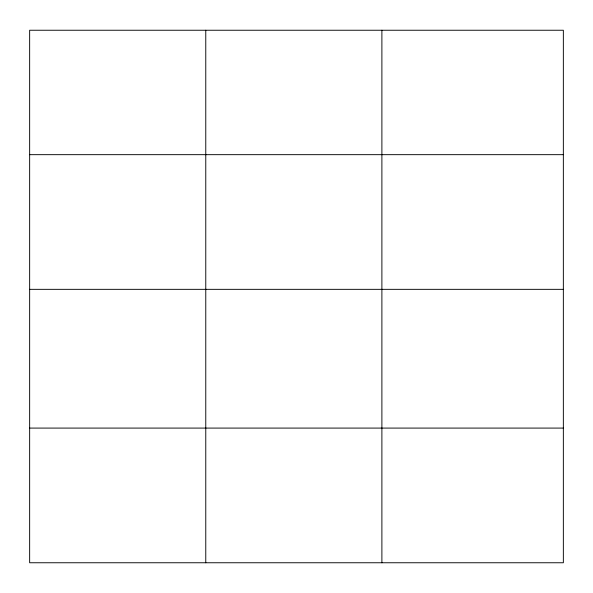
<?xml version="1.0" encoding="UTF-8"?>
<svg xmlns="http://www.w3.org/2000/svg" width="593" height="593" viewBox="0 0 593 593"><rect width="100%" height="100%" fill="white"/><g stroke="black" fill="none" stroke-linecap="round" stroke-linejoin="round"><path stroke-width="0.89" d="M563.35 289.34L563.35 30.243L29.65 30.243L29.65 562.757L563.35 562.757L563.35 289.34L29.65 289.34M29.65 154.669L563.35 154.669M29.65 428.087L563.35 428.087M381.892 30.243L381.892 562.757M205.771 30.243L205.771 562.757"/></g></svg>
